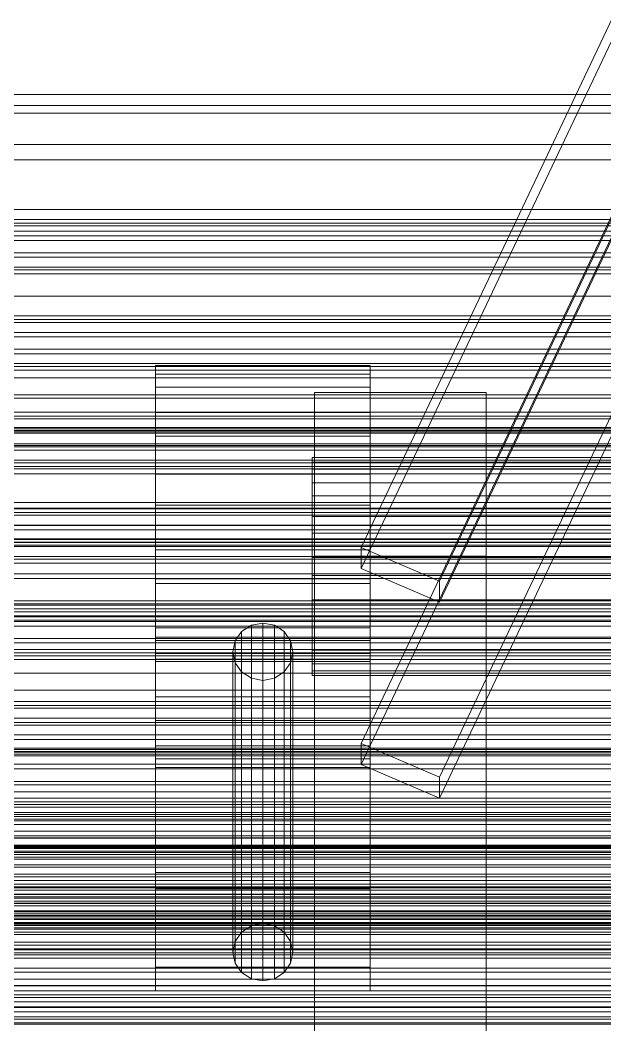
# Model space of a CAD drawing. Header units: millimetres. Extents: x -1970 to 59977, y -65068 to 6837.
# Drawn here: x -518.5 to -382.4, y -32616.7 to -32382.7 of the extents above; entities that cross this region are included whole.
import ezdxf

# ---------------------------------------------------------------- set-up
doc = ezdxf.new("R2010")
doc.units = ezdxf.units.MM
for name, color, linetype, lineweight in [('frontal_C01', 7, 'Continuous', 0), ('frontal_C03', 7, 'Continuous', 0), ('frontal_C03-dry', 7, 'Continuous', 0)]:
    doc.layers.add(name, color=color, linetype=linetype, lineweight=lineweight)

msp = doc.modelspace()

# ---------------------------------------------------------------- linework, layer by layer
at = {"layer": 'frontal_C01'}
for p, q in [((-439.114, -32505.516), (-299.114, -32210.225)), ((-439.114, -32510.386), (-299.114, -32215.095)), ((-280.886, -32218.066), (-420.886, -32513.357)), ((-420.886, -32518.227), (-280.886, -32222.936)), ((-439.114, -32551.172), (-299.114, -32255.881)), ((-439.114, -32556.042), (-299.114, -32260.751)), ((-280.886, -32263.722), (-420.886, -32559.014)), ((-420.886, -32563.884), (-280.886, -32268.593)), ((-487, -32468.172), (-487, -32463.108)), ((-487, -32463.108), (-487, -32465.174)), ((-437, -32463.108), (-487, -32463.108)), ((-487, -32465.174), (-487, -32474.057)), ((-437, -32465.174), (-487, -32465.174)), ((-437, -32465.174), (-437, -32463.108)), ((-437, -32463.108), (-437, -32468.172)), ((-437, -32474.057), (-437, -32465.174)), ((-487, -32479.595), (-487, -32468.172)), ((-437, -32468.172), (-487, -32468.172)), ((-410, -32469.445), (-450, -32469.445)), ((-450, -32469.445), (-450, -32507.547)), ((-450, -32632.286), (-450, -32469.445)), ((-437, -32468.172), (-437, -32479.595)), ((-410, -32507.547), (-410, -32469.445)), ((-410, -32469.445), (-410, -32632.286)), ((-487, -32474.057), (-487, -32488.403)), ((-437, -32474.057), (-487, -32474.057)), ((-437, -32488.403), (-437, -32474.057)), ((-487, -32495.639), (-487, -32479.595)), ((-437, -32479.595), (-487, -32479.595)), ((-437, -32479.595), (-437, -32495.639)), ((-450.5, -32487.28), (-450.5, -32484.533)), ((-450.5, -32484.533), (-450.5, -32485.654)), ((-342.5, -32484.533), (-450.5, -32484.533)), ((-450.5, -32485.654), (-450.5, -32490.474)), ((-342.5, -32485.654), (-450.5, -32485.654)), ((-487, -32488.403), (-487, -32506.028)), ((-437, -32488.403), (-487, -32488.403)), ((-450.5, -32493.478), (-450.5, -32487.28)), ((-342.5, -32487.28), (-450.5, -32487.28)), ((-437, -32506.028), (-437, -32488.403)), ((-450.5, -32490.474), (-450.5, -32498.257)), ((-342.5, -32490.474), (-450.5, -32490.474)), ((-450.5, -32502.183), (-450.5, -32493.478)), ((-342.5, -32493.478), (-450.5, -32493.478)), ((-487, -32513.86), (-487, -32495.639)), ((-487, -32495.639), (-437, -32495.639)), ((-437, -32495.639), (-437, -32513.86)), ((-450.5, -32498.257), (-450.5, -32507.82)), ((-342.5, -32498.257), (-450.5, -32498.257)), ((-450.5, -32512.069), (-450.5, -32502.183)), ((-450.5, -32502.183), (-342.5, -32502.183)), ((-487, -32506.028), (-487, -32524.25)), ((-437, -32506.028), (-487, -32506.028)), ((-420.886, -32513.357), (-439.114, -32505.516)), ((-439.114, -32505.516), (-439.114, -32510.386)), ((-437, -32524.25), (-437, -32506.028)), ((-450.5, -32507.82), (-450.5, -32517.706)), ((-342.5, -32507.82), (-450.5, -32507.82)), ((-450, -32507.547), (-410, -32507.547)), ((-450, -32670.388), (-450, -32507.547)), ((-410, -32670.388), (-410, -32507.547)), ((-450.5, -32521.632), (-450.5, -32512.069)), ((-342.5, -32512.069), (-450.5, -32512.069)), ((-439.114, -32510.386), (-420.886, -32518.227)), ((-487, -32588.94), (-487, -32512.846)), ((-487, -32512.846), (-437, -32512.846)), ((-487, -32527.134), (-487, -32512.846)), ((-487, -32531.486), (-487, -32513.86)), ((-437, -32513.86), (-487, -32513.86)), ((-437, -32512.846), (-437, -32588.94)), ((-437, -32512.846), (-437, -32527.134)), ((-437, -32513.86), (-437, -32531.486)), ((-420.886, -32518.227), (-420.886, -32513.357)), ((-450.5, -32517.706), (-450.5, -32526.411)), ((-342.5, -32517.706), (-450.5, -32517.706)), ((-464.679, -32523.624), (-466.95, -32525.069)), ((-462, -32523.116), (-464.679, -32523.624)), ((-464.679, -32593.63), (-464.679, -32523.624)), ((-459.321, -32523.624), (-462, -32523.116)), ((-462, -32593.123), (-462, -32523.116)), ((-457.05, -32525.069), (-459.321, -32523.624)), ((-459.321, -32593.63), (-459.321, -32523.624)), ((-450.5, -32529.415), (-450.5, -32521.632)), ((-342.5, -32521.632), (-450.5, -32521.632)), ((-487, -32524.25), (-487, -32540.294)), ((-437, -32524.25), (-487, -32524.25)), ((-466.95, -32525.069), (-468.467, -32527.232)), ((-466.95, -32595.076), (-466.95, -32525.069)), ((-455.533, -32527.232), (-457.05, -32525.069)), ((-457.05, -32595.076), (-457.05, -32525.069)), ((-437, -32540.294), (-437, -32524.25)), ((-487, -32581.156), (-487, -32526.368)), ((-487, -32526.368), (-437, -32526.368)), ((-487, -32532.083), (-487, -32526.368)), ((-437, -32527.134), (-487, -32527.134)), ((-487, -32527.134), (-487, -32603.228)), ((-468.467, -32527.232), (-469, -32529.784)), ((-468.467, -32597.239), (-468.467, -32527.232)), ((-455, -32529.784), (-455.533, -32527.232)), ((-455.533, -32597.239), (-455.533, -32527.232)), ((-450.5, -32526.411), (-450.5, -32532.608)), ((-342.5, -32526.411), (-450.5, -32526.411)), ((-437, -32526.368), (-437, -32581.156)), ((-437, -32526.368), (-437, -32532.083)), ((-437, -32603.228), (-437, -32527.134)), ((-487, -32584.966), (-487, -32530.178)), ((-487, -32530.178), (-437, -32530.178)), ((-487, -32553.992), (-487, -32530.178)), ((-469, -32529.784), (-468.467, -32532.336)), ((-469, -32599.79), (-469, -32529.784)), ((-455.533, -32532.336), (-455, -32529.784)), ((-455, -32529.784), (-455, -32599.79)), ((-450.5, -32534.234), (-450.5, -32529.415)), ((-342.5, -32529.415), (-450.5, -32529.415)), ((-437, -32530.178), (-437, -32584.966)), ((-437, -32530.178), (-437, -32553.992)), ((-487, -32545.832), (-487, -32531.486)), ((-437, -32531.486), (-487, -32531.486)), ((-437, -32532.083), (-487, -32532.083)), ((-487, -32532.083), (-487, -32586.871)), ((-468.467, -32532.336), (-466.95, -32534.499)), ((-468.467, -32602.342), (-468.467, -32532.336)), ((-457.05, -32534.499), (-455.533, -32532.336)), ((-455.533, -32602.342), (-455.533, -32532.336)), ((-450.5, -32532.608), (-450.5, -32535.356)), ((-342.5, -32532.608), (-450.5, -32532.608)), ((-437, -32531.486), (-437, -32545.832)), ((-437, -32586.871), (-437, -32532.083)), ((-466.95, -32534.499), (-464.679, -32535.944)), ((-466.95, -32604.505), (-466.95, -32534.499)), ((-459.321, -32535.944), (-457.05, -32534.499)), ((-457.05, -32604.505), (-457.05, -32534.499)), ((-450.5, -32535.356), (-450.5, -32534.234)), ((-342.5, -32534.234), (-450.5, -32534.234)), ((-342.5, -32535.356), (-450.5, -32535.356)), ((-464.679, -32535.944), (-462, -32536.452)), ((-464.679, -32605.951), (-464.679, -32535.944)), ((-462, -32536.452), (-459.321, -32535.944)), ((-462, -32606.458), (-462, -32536.452)), ((-459.321, -32605.951), (-459.321, -32535.944)), ((-487, -32540.294), (-487, -32551.717)), ((-437, -32540.294), (-487, -32540.294)), ((-437, -32551.717), (-437, -32540.294)), ((-487, -32554.714), (-487, -32545.832)), ((-437, -32545.832), (-487, -32545.832)), ((-437, -32545.832), (-437, -32554.714)), ((-487, -32551.717), (-487, -32556.781)), ((-437, -32551.717), (-487, -32551.717)), ((-420.886, -32559.014), (-439.114, -32551.172)), ((-439.114, -32551.172), (-439.114, -32556.042)), ((-437, -32556.781), (-437, -32551.717)), ((-437, -32553.992), (-487, -32553.992)), ((-487, -32553.992), (-487, -32608.78)), ((-437, -32608.78), (-437, -32553.992)), ((-487, -32556.781), (-487, -32554.714)), ((-437, -32554.714), (-487, -32554.714)), ((-439.114, -32556.042), (-420.886, -32563.884)), ((-437, -32554.714), (-437, -32556.781)), ((-437, -32556.781), (-487, -32556.781)), ((-420.886, -32563.884), (-420.886, -32559.014)), ((-437, -32581.156), (-487, -32581.156)), ((-487, -32581.156), (-487, -32586.871)), ((-437, -32586.871), (-437, -32581.156)), ((-437, -32584.966), (-487, -32584.966)), ((-487, -32584.966), (-487, -32608.78)), ((-487, -32586.871), (-437, -32586.871)), ((-437, -32608.78), (-437, -32584.966)), ((-437, -32588.94), (-487, -32588.94)), ((-487, -32588.94), (-487, -32603.228)), ((-437, -32603.228), (-437, -32588.94)), ((-466.95, -32595.076), (-464.679, -32593.63)), ((-464.679, -32593.63), (-462, -32593.123)), ((-462, -32593.123), (-459.321, -32593.63)), ((-459.321, -32593.63), (-457.05, -32595.076)), ((-468.467, -32597.239), (-466.95, -32595.076)), ((-457.05, -32595.076), (-455.533, -32597.239)), ((-469, -32599.79), (-468.467, -32597.239)), ((-455.533, -32597.239), (-455, -32599.79)), ((-468.467, -32602.342), (-469, -32599.79)), ((-455, -32599.79), (-455.533, -32602.342)), ((-487, -32603.228), (-437, -32603.228)), ((-466.95, -32604.505), (-468.467, -32602.342)), ((-455.533, -32602.342), (-457.05, -32604.505)), ((-464.679, -32605.951), (-466.95, -32604.505)), ((-457.05, -32604.505), (-459.321, -32605.951)), ((-462, -32606.458), (-464.679, -32605.951)), ((-459.321, -32605.951), (-462, -32606.458)), ((-487, -32608.78), (-437, -32608.78))]:
    msp.add_line(p, q, dxfattribs=at)
at = {"layer": 'frontal_C03'}
for p, q in [((1250, -32400.062), (-1250, -32400.062)), ((1250, -32402.554), (-1250, -32402.554)), ((1250, -32404.381), (-1250, -32404.381)), ((1250, -32411.687), (-1250, -32411.687)), ((1250, -32415.216), (-1250, -32415.216)), ((1250, -32426.838), (-1250, -32426.838)), ((1250, -32429.109), (-1250, -32429.109)), ((1250, -32429.991), (-1250, -32429.991)), ((1250, -32430.644), (-1250, -32430.644)), ((1250, -32431.828), (-1250, -32431.828)), ((1250, -32432.952), (-1250, -32432.952)), ((-1250, -32434.009), (1250, -32434.009)), ((1250, -32436.861), (-1250, -32436.861)), ((1250, -32437.918), (-1250, -32437.918)), ((1250, -32440.226), (-1250, -32440.226)), ((1250, -32440.879), (-1250, -32440.879)), ((1250, -32441.761), (-1250, -32441.761)), ((1250, -32446.975), (-1250, -32446.975)), ((1250, -32451.567), (-1250, -32451.567)), ((1250, -32452.448), (-1250, -32452.448)), ((1250, -32453.087), (-1250, -32453.087)), ((1250, -32453.102), (-1250, -32453.102)), ((1250, -32455.409), (-1250, -32455.409)), ((-1250, -32456.467), (1250, -32456.467)), ((1250, -32459.319), (-1250, -32459.319)), ((1250, -32460.376), (-1250, -32460.376)), ((1250, -32462.683), (-1250, -32462.683)), ((1250, -32463.337), (-1250, -32463.337)), ((1250, -32464.218), (-1250, -32464.218)), ((1250, -32470.726), (-1250, -32470.726)), ((1250, -32474.025), (-1250, -32474.025)), ((1250, -32474.906), (-1250, -32474.906)), ((1250, -32475.56), (-1250, -32475.56)), ((1570, -32478.303), (-1570, -32478.303)), ((1570, -32478.562), (-1570, -32478.562)), ((-1250, -32477.542), (1250, -32477.542)), ((1250, -32477.867), (-1250, -32477.867)), ((-1250, -32478.924), (1250, -32478.924)), ((1570, -32481.347), (-1570, -32481.347)), ((1250, -32481.776), (-1250, -32481.776)), ((1570, -32482.085), (-1570, -32482.085)), ((1250, -32482.834), (-1250, -32482.834)), ((1250, -32485.141), (-1250, -32485.141)), ((1250, -32485.795), (-1250, -32485.795)), ((1570, -32487.231), (-1570, -32487.231)), ((1570, -32488.335), (-1570, -32488.335)), ((1250, -32486.676), (-1250, -32486.676)), ((-1570, -32495.059), (1570, -32495.059)), ((1570, -32496.361), (-1570, -32496.361)), ((1250, -32496.472), (-1250, -32496.472)), ((1250, -32496.482), (-1250, -32496.482)), ((1250, -32497.364), (-1250, -32497.364)), ((1250, -32498.017), (-1250, -32498.017)), ((1250, -32500.325), (-1250, -32500.325)), ((-1250, -32501.382), (1250, -32501.382)), ((1570, -32503.639), (-1570, -32503.639)), ((1570, -32504.941), (-1570, -32504.941)), ((1250, -32503.528), (-1250, -32503.528)), ((1250, -32504.234), (-1250, -32504.234)), ((1250, -32505.291), (-1250, -32505.291)), ((1250, -32507.599), (-1250, -32507.599)), ((1250, -32508.252), (-1250, -32508.252)), ((1250, -32509.134), (-1250, -32509.134)), ((1570, -32511.665), (-1570, -32511.665)), ((1570, -32512.769), (-1570, -32512.769)), ((1570, -32517.915), (-1570, -32517.915)), ((1570, -32518.653), (-1570, -32518.653)), ((1250, -32518.94), (-1250, -32518.94)), ((1570, -32521.438), (-1570, -32521.438)), ((1250, -32519.821), (-1250, -32519.821)), ((1250, -32520.475), (-1250, -32520.475)), ((1570, -32521.697), (-1570, -32521.697)), ((1250, -32522.458), (-1250, -32522.458)), ((1250, -32522.782), (-1250, -32522.782)), ((-1250, -32523.84), (1250, -32523.84)), ((1250, -32526.692), (-1250, -32526.692)), ((1250, -32527.749), (-1250, -32527.749)), ((1250, -32529.274), (-1250, -32529.274)), ((1250, -32530.056), (-1250, -32530.056)), ((1250, -32530.71), (-1250, -32530.71)), ((1250, -32531.591), (-1250, -32531.591)), ((1250, -32541.398), (-1250, -32541.398)), ((1250, -32542.279), (-1250, -32542.279)), ((1250, -32542.932), (-1250, -32542.932)), ((1250, -32545.24), (-1250, -32545.24)), ((-1250, -32546.297), (1250, -32546.297)), ((1250, -32546.913), (-1250, -32546.913)), ((1250, -32549.149), (-1250, -32549.149)), ((1250, -32550.207), (-1250, -32550.207)), ((-1250, -32552.223), (1250, -32552.223)), ((1250, -32552.514), (-1250, -32552.514)), ((1250, -32553.025), (-1250, -32553.025)), ((1250, -32553.167), (-1250, -32553.167)), ((-1250, -32553.605), (1250, -32553.605)), ((1250, -32554.049), (-1250, -32554.049)), ((-1250, -32555.943), (1250, -32555.943)), ((-1250, -32557.072), (1250, -32557.072)), ((-1250, -32560.791), (1250, -32560.791)), ((-1250, -32562.388), (1250, -32562.388)), ((1250, -32563.855), (-1250, -32563.855)), ((1250, -32564.737), (-1250, -32564.737)), ((1250, -32565.39), (-1250, -32565.39)), ((-1250, -32567.235), (1250, -32567.235)), ((1250, -32567.697), (-1250, -32567.697)), ((1250, -32568.172), (-1250, -32568.172)), ((-1250, -32568.755), (1250, -32568.755)), ((-1250, -32569.191), (1250, -32569.191)), ((1250, -32571.607), (-1250, -32571.607)), ((1250, -32572.664), (-1250, -32572.664)), ((-1268, -32575.209), (1268, -32575.209)), ((1250, -32573.162), (-1250, -32573.162)), ((-1250, -32574.835), (1250, -32574.835)), ((1250, -32574.972), (-1250, -32574.972)), ((-1268, -32575.433), (1268, -32575.433)), ((-1268, -32575.597), (1268, -32575.597)), ((-1268, -32576.255), (1268, -32576.255)), ((-1268, -32576.572), (1268, -32576.572)), ((-1268, -32577.619), (1268, -32577.619)), ((1250, -32575.625), (-1250, -32575.625)), ((1250, -32576.506), (-1250, -32576.506)), ((1250, -32577.017), (-1250, -32577.017)), ((-1268, -32578.068), (1268, -32578.068)), ((-1268, -32579.431), (1268, -32579.431)), ((-1268, -32579.981), (1268, -32579.981)), ((-1268, -32581.568), (1268, -32581.568)), ((1268, -32582.182), (-1268, -32582.182)), ((-1268, -32583.886), (1268, -32583.886)), ((-1268, -32584.521), (1268, -32584.521)), ((-1250, -32583.074), (1250, -32583.074)), ((-1268, -32586.224), (1268, -32586.224)), ((-1268, -32586.838), (1268, -32586.838)), ((1250, -32584.784), (-1250, -32584.784)), ((-1250, -32585.332), (1250, -32585.332)), ((1250, -32586.313), (-1250, -32586.313)), ((-1268, -32588.425), (1268, -32588.425)), ((-1268, -32588.975), (1268, -32588.975)), ((1250, -32587.194), (-1250, -32587.194)), ((1250, -32587.848), (-1250, -32587.848)), ((1250, -32588.313), (-1250, -32588.313)), ((-1268, -32590.339), (1268, -32590.339)), ((-1268, -32590.788), (1268, -32590.788)), ((1250, -32590.155), (-1250, -32590.155)), ((-1250, -32591.212), (1250, -32591.212)), ((-1250, -32591.389), (1250, -32591.389)), ((-1268, -32591.834), (1268, -32591.834)), ((-1268, -32592.151), (1268, -32592.151)), ((-1268, -32592.809), (1268, -32592.809)), ((-1268, -32592.973), (1268, -32592.973)), ((-1268, -32593.197), (1268, -32593.197)), ((-1250, -32593.571), (1250, -32593.571)), ((1250, -32594.065), (-1250, -32594.065)), ((1250, -32595.122), (-1250, -32595.122)), ((1250, -32595.619), (-1250, -32595.619)), ((1250, -32597.429), (-1250, -32597.429)), ((1250, -32597.446), (-1250, -32597.446)), ((1250, -32598.083), (-1250, -32598.083)), ((1250, -32598.964), (-1250, -32598.964)), ((-1250, -32599.215), (1250, -32599.215)), ((1250, -32599.938), (-1250, -32599.938)), ((-1250, -32601.171), (1250, -32601.171)), ((-1250, -32606.018), (1250, -32606.018)), ((-1250, -32607.615), (1250, -32607.615)), ((1250, -32608.77), (-1250, -32608.77)), ((1250, -32609.652), (-1250, -32609.652)), ((1250, -32610.305), (-1250, -32610.305)), ((-1250, -32611.334), (1250, -32611.334)), ((-1250, -32612.463), (1250, -32612.463)), ((1250, -32612.613), (-1250, -32612.613)), ((-1250, -32613.67), (1250, -32613.67)), ((-1250, -32614.801), (1250, -32614.801)), ((-1250, -32615.386), (1250, -32615.386)), ((-1250, -32616.183), (1250, -32616.183)), ((1250, -32616.522), (-1250, -32616.522))]:
    msp.add_line(p, q, dxfattribs=at)
at = {"layer": 'frontal_C03-dry'}
for p, q in [((-1290, -32466), (1290, -32466)), ((1290, -32470), (-1290, -32470)), ((1290, -32500.375), (-1290, -32500.375)), ((-1290, -32504.375), (1290, -32504.375)), ((1290, -32534.75), (-1290, -32534.75)), ((-1290, -32538.75), (1290, -32538.75)), ((1250, -32560), (-1250, -32560)), ((-1250, -32566), (1250, -32566)), ((1290, -32569.125), (-1290, -32569.125)), ((-1250, -32570), (1250, -32570)), ((-1290, -32573.125), (1290, -32573.125)), ((-1250, -32594.375), (1250, -32594.375)), ((1250, -32600.375), (-1250, -32600.375)), ((1290, -32603.5), (-1290, -32603.5)), ((1250, -32604.375), (-1250, -32604.375)), ((-1290, -32607.5), (1290, -32607.5))]:
    msp.add_line(p, q, dxfattribs=at)

doc.saveas('drawing.dxf')
